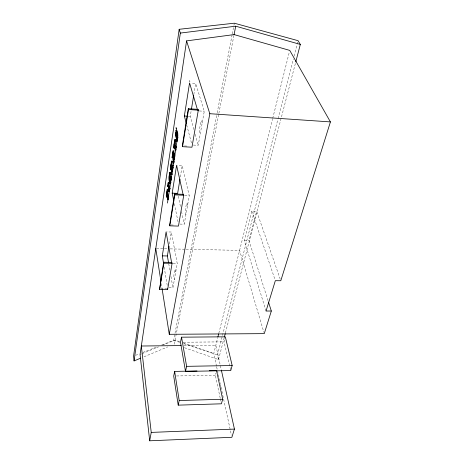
<?xml version="1.0" encoding="UTF-8"?>
<svg xmlns="http://www.w3.org/2000/svg" width="464" height="464" viewBox="0 0 464 464"><rect width="100%" height="100%" fill="white"/><g stroke="black" fill="none" stroke-linecap="round" stroke-linejoin="round"><path stroke-width="0.35" stroke-dasharray="2.32 1.74" d="M169.348 243.994L171.309 232.029L166.744 231.901M180.328 176.97L182.195 165.561L177.289 165.312M193.859 129.491L190.252 116.4L191.168 110.78M193.813 94.633L195.657 83.398L190.919 83.033M168.937 287.726L172.939 287.761L177.242 263.523L171.309 232.029M179.916 224.077L184.22 224.205L189.266 195.802L182.195 165.561M193.366 145.064L198.227 145.342L204.27 111.29L195.657 83.398M161.634 345.054L173.658 340.315L174.882 333.918M175.021 333.204L217.053 113.5M217.193 112.787L232.151 34.574M232.29 33.866L233.786 26.042M233.92 25.334L234.332 23.2M174.284 344.166L218.718 114.15M218.857 113.442L234.094 34.591M216.491 366.148L213.753 353.493L217.767 337.473M218.822 333.262L272.501 119.161M272.681 118.459L289.397 51.794M266.063 311.025L244.284 240.567L251.761 211.062L256.656 211.236L280.552 280.065M184.492 347.722L218.515 359.583L217.483 354.914L277.913 119.236M278.093 118.535L293.381 58.916M294.101 56.109L296.977 44.886M297.157 44.184L297.697 42.085M268.047 300.684L249.023 240.683L256.656 211.236M218.515 359.583L224.147 337.867M225.423 332.966L295.591 62.628M220.209 398.147L215.331 375.156L215.847 373.195M230.596 369.86L224.019 341.846L225.168 337.45M143.962 356.799L167.69 346.91M140.076 354.508L141.398 353.957M142.059 353.684L158.566 346.869M162.533 345.228L175.079 340.048L179.829 341.695M135.587 355.32L138.922 354.003M142.929 352.425L156.96 346.898M176.581 375.973L215.331 375.156M183.355 342.241L224.019 341.846M184.005 345.547L215.83 345.199L221.293 369.825M160.753 288.643L166.773 288.689M173.124 263.453L177.242 263.523M156.501 248.588L163.728 248.745M164.453 248.762L167.342 248.82M170.23 248.884L185.409 249.214M186.128 249.232L239.604 250.386L263.859 332.27M244.284 240.567L249.023 240.683M171.083 224.965L173.24 225.034M184.655 195.617L189.266 195.802M184.51 145.945L188.123 146.148M188.285 116.267L190.252 116.4M199.242 110.942L204.27 111.29M173.658 340.315L179.823 342.368M183.93 343.737L217.483 354.914M183.222 342.879L213.753 353.493M251.761 211.062L274.874 279.316M202.205 122.914L201.712 121.249A3.306 0.673 -86.6 0 0 200.721 122.45L199.723 128.105A3.277 0.667 -86.7 0 0 199.711 132.576L200.193 134.264M195.187 134.316L198.227 145.342M186.714 124.973L191.615 143.602M187.549 205.477L187.143 203.696A2.97 0.574 -88.1 0 0 186.319 204.305L185.49 209.026A2.952 0.568 -88.2 0 0 185.472 213.15L185.867 214.948M216.642 366.85L220.29 383.728M220.441 384.43L220.899 386.541M221.05 387.243L231.42 435.203M178.24 196.173L180.629 207.391M181.528 211.596L184.22 224.205M220.354 398.854L220.957 401.685M174.336 203.679L178.054 221.931M175.775 271.765L175.438 269.92A2.738 0.487 -89.1 0 0 174.742 270.118L174.035 274.154A2.726 0.487 -89.2 0 0 174.012 277.994L174.342 279.844M168.745 263.732L169.975 270.802M170.961 276.457L172.939 287.761M164.198 267.189L167.255 285.592M161.286 283.568L162.075 288.567"/><path stroke-width="0.7" d="M171.326 168.049C170.978 159.198 172.591 157.708 171.999 168.084L171.326 168.049L172.776 165.549L173.455 165.578M171.866 169.459L171.187 169.424C171.947 168.165 170.033 162.586 171.703 164.523M174.858 144.217L174.174 144.182C175.897 145.534 174.168 149.953 175.833 150.539M169.302 188.175L169.998 188.361L169.302 188.175L169.122 188.981L168.159 184.417L168.212 182.735L168.873 182.764L169.621 188.506M171.199 168.455L170.532 168.42C172.086 169.853 170.52 174.064 172.109 174.673M177.509 139.513L177.329 141.143L176.633 141.102C176.668 138.736 178.089 135.401 176.836 133.475C175.38 139.618 175.131 131.341 176.5 132.356L177.236 132.147L176.796 130.309L176.105 130.268L175.624 133.51A3.068 0.522 -87.1 0 0 175.508 135.714L175.81 137.327L177.004 135.088L176.888 138.539L176.616 139.328L176.233 138.997L177.068 139.322M174.255 154.57L173.971 153.3L173.287 153.259L172.939 157.487C172.364 156.496 172.353 151.983 173.263 152.262L173.948 152.296L173.704 150.962L173.026 150.928L172.074 157.586L172.753 157.621L172.875 156.913M171.268 180.229L171.349 176.54C169.981 176.372 170.642 185.443 169.325 180.119C169.325 178.744 168.676 174.394 170.102 174.394L170.798 174.238L170.381 172.544L169.714 172.515L169.215 175.891A4.866 0.812 -87.8 0 0 169.058 177.758A4.744 0.789 -87.8 0 0 169.029 179.748L169.505 183.158A4.93 0.824 -87.8 0 0 169.957 183.234L170.595 180.2L170.677 176.511M171.465 166.066L171.425 167.347M177.938 136.973L177.799 138.127M167.237 194.3L167.162 197.009L166.512 196.985L166.269 195.582L167.231 189.242L167.887 189.271L168.125 190.71L167.463 190.687C166.147 189.538 167.852 199.503 168.061 196.272L168.722 196.301M174.702 145.261L174.615 148.132L173.93 148.097L173.658 146.728L174.731 139.664L175.415 139.705L175.723 140.865L174.998 141.068C173.513 140.325 175.444 150.15 175.67 146.659L176.401 146.85L175.67 146.659M169.957 175.346L169.876 175.92A4.86 0.818 -87.8 0 0 169.72 177.787A4.739 0.795 -87.8 0 0 169.691 179.777L169.754 180.983M295.771 61.927L300.318 44.416L298.056 40.681L234.332 23.2L179.162 29.29L133.58 356.108L134.073 360.922L140.662 358.173M134.073 360.922L180.334 33.072L179.162 29.29M162.185 289.281L169.267 334.306L264.26 333.633L271.324 311.025L266.063 311.025L275.332 280.685L280.79 280.743L330.42 121.91L289.745 50.39L234.094 34.591L186.569 40.884L140.076 354.508L149.692 440.8L231.872 437.297L234.43 429.09L221.45 370.527M168.391 186.308L167.701 186.122L168.212 182.735M171.477 165.631L170.804 165.596L170.276 169.099L170.943 169.134M171.03 164.488L171.46 161.292M167.73 186.279C168.49 182.845 168.426 193.616 169.488 191.325M170.311 169.256L170.532 168.42M170.804 165.596L171.187 169.424M172.074 157.586L172.266 156.699L172.944 156.733M174.174 144.182L173.93 148.097M166.512 196.985L166.727 193.343L167.585 199.74L168.241 199.764M167.463 190.687L167.231 189.242M173.263 152.262L173.026 150.928M174.998 141.068L174.731 139.664M167.243 193.494L167.887 189.271M168.67 184.115L168.873 182.764M170.102 174.394L169.714 172.515M170.381 173.24L170.381 172.544M171.947 162.545L172.132 161.327M173.014 155.515L173.704 150.962M174.771 143.944L174.986 142.529M175.201 141.12L175.415 139.705M176.5 132.356L176.105 130.268M176.796 130.309L176.065 130.517M168.386 196.574C168.107 195.767 166.947 190.315 168.125 190.71M176.094 147.5C175.682 146.346 174.354 141.201 175.688 141.108M174.046 154.268L174.238 156.385L174.928 156.42L174.731 154.303L174.046 154.268C174.435 160.619 172.069 162.603 173.669 155.405L174.36 155.44M173.669 155.405L173.287 153.259M173.971 153.3L174.006 154.042M176.633 141.102L176.233 138.997M173.954 159.03L173.687 157.818L174.104 155.283M171.941 170.967L172.654 171.152L171.941 170.967L171.715 171.784L171.21 169.522C173.217 166.779 171.222 170.172 172.881 169.696M173.919 162.957C172.324 162.33 173.919 158.114 172.266 156.699M167.585 199.74L168.061 196.272M168.815 191.736L169.337 188.332M171.436 174.638L171.976 171.123M172.202 169.662L172.776 165.549M173.234 162.922L174.238 156.385M175.143 150.504L175.705 146.81M176.929 139.038L176.198 139.241M174.731 154.303L173.339 154.518M167.463 203.052L177.857 135.505L175.995 127.728L176.685 128.261M168.444 198.441L168.647 197.119M169.789 189.724L169.969 188.204M173.084 168.374L173.287 167.057M174.017 162.301L174.22 160.996M174.423 159.686L174.725 157.725M175.926 149.924L176.117 148.695M176.32 147.001L176.366 146.699M163.606 263.651L162.313 255.861L166.089 231.884L171.628 262.728M173.768 200.871L172.196 193.152L176.587 165.277L183.181 194.863M186.348 123.598L184.353 116.006L189.561 82.928L197.403 109.481M163.653 262.241L159.564 289.565L167.597 289.629L172.098 263.308L171.929 262.386L163.653 262.241L163.809 263.169L159.564 289.565M174.609 193.981L169.644 224.924L169.812 225.835L178.466 226.09L183.75 195.228L183.553 194.341L174.609 193.981L174.795 194.874L169.812 225.835M188.297 108.692L182.335 145.824L182.543 146.682L191.968 147.21L198.302 110.194L198.058 109.371L188.297 108.692L188.523 109.521L182.543 146.682M168.496 262.322L167.388 255.96L169 246.106M179.974 179.11L177.642 193.372L172.196 193.152M191.4 109.376L193.703 95.335M197.89 110.351L198.058 109.371M149.692 440.8L151.235 432.407L141.334 346.016L181.117 345.581M169.267 334.306L209.815 113.703L186.569 40.884M234.094 34.591L235.712 26.193L300.318 44.416M197.026 370.968L174.644 371.403L173.71 376.037L178.205 405.147L221.403 403.808L222.685 399.255L216.526 370.585L209.305 370.724M181.528 337.177L180.502 342.27L185.513 371.438L230.759 370.55L232.168 365.522L225.33 336.823L181.528 337.177L186.615 366.345L185.513 371.438M178.205 405.147L179.203 400.536L174.644 371.403M176.662 131.735L176.314 133.551A3.068 0.528 -87.1 0 0 176.262 134.09M217.947 336.771L218.648 333.964M224.332 337.171L225.237 333.668M170.967 182.23L170.624 183.263M177.463 135.256L176.616 137.327L176.326 137.008M171.315 177.753L171.349 176.54M170.363 174.261L169.853 178.246L170.479 182.062M177.364 133.841L177.538 133.522M180.334 33.072L235.712 26.193M151.235 432.407L234.43 429.09M179.203 400.536L222.685 399.255M186.615 366.345L232.168 365.522M163.809 263.169L172.098 263.308M162.313 255.861L167.388 255.96M167.55 199.578L168.212 199.607M174.795 194.874L183.75 195.228M166.269 195.582L166.924 195.605M168.09 196.434L168.751 196.458M166.541 196.771L167.197 196.794M167.498 190.466L168.154 190.495M168.78 191.574L169.441 191.603M166.895 192.247L167.55 192.276M168.246 182.886L168.908 182.915M168.136 184.086L168.792 184.115M167.701 186.122L168.357 186.151M169.685 172.73L170.346 172.765M171.518 173.246L172.196 173.281M169.685 173.611L170.352 173.646M170.131 174.203L170.798 174.238M171.402 174.481L172.08 174.516M170.63 176.616L171.303 176.645M171.21 169.522L171.883 169.557L172.26 171.338M170.996 164.337L171.668 164.372M172.805 165.7L173.49 165.735M170.839 165.752L171.512 165.781M171.489 161.449L172.161 161.484M173.2 162.765L173.884 162.8M173.71 155.167L174.394 155.202M172.469 155.33L173.147 155.37L173.727 152.041L173.948 152.296M173.002 157.783L173.687 157.818M175.224 149.048L175.92 149.083M175.108 150.348L175.798 150.388M173.304 152.018L173.988 152.053M173.965 147.854L174.65 147.894M176.656 140.151L177.358 140.192M176.639 140.488L177.335 140.528M176.668 140.853L177.37 140.894M175.032 140.824L175.723 140.865M174.354 142.964L175.044 142.999M176.54 132.107L177.236 132.147M184.353 116.006L186.975 116.18M188.523 109.521L198.302 110.194M209.815 113.703L330.42 121.91M177.202 132.397C176.262 131.422 176.303 134.972 176.419 135.691M268.482 302.064L271.324 311.025M189.573 80.771L189.788 81.496M168.606 185.525L168.728 186.006M174.342 146.769L174.615 148.132M177.869 133.818L177.938 134.195M167.44 288.695L167.597 289.629M155.782 248.571L160.834 280.708M170.439 183.413A4.924 0.824 -87.8 0 1 170.172 183.187"/></g></svg>
